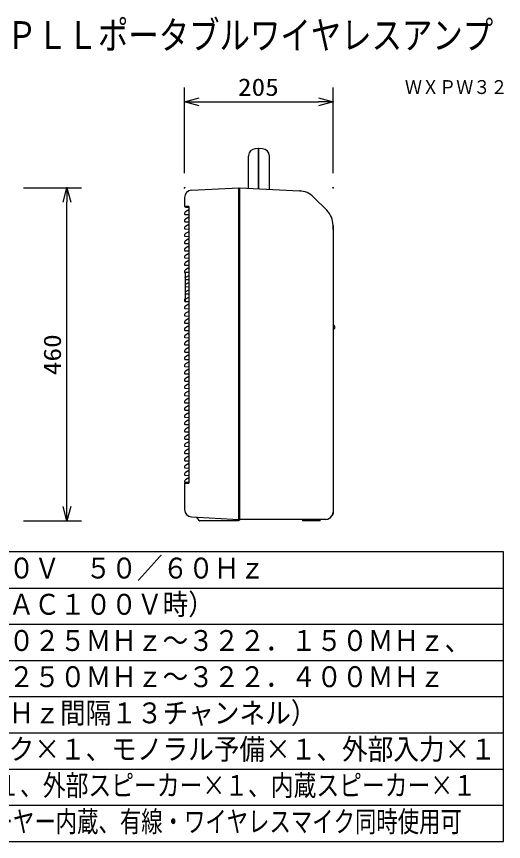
# Model space of a CAD drawing. Units: millimetres, scale not verified. Extents: x -63 to 62, y -57 to 57.
# Drawn here: x -4.9 to 62.3, y -56.5 to 57.4 of the extents above; entities that cross this region are included whole.
import ezdxf
from ezdxf.enums import TextEntityAlignment as Align

# ---------------------------------------------------------------- set-up
doc = ezdxf.new("R2010")
doc.units = ezdxf.units.MM
doc.header["$LTSCALE"] = 0.190277
doc.header["$PDMODE"] = 32
doc.header["$PDSIZE"] = 0.0951
for name, color, linetype in [('0-0_MOJI1', 2, 'Continuous'), ('0-1_TOUROKU', 1, 'Continuous'), ('0-2_GAIKEI', 1, 'Continuous'), ('0-3_WAKU', 7, 'Continuous')]:
    doc.layers.add(name, color=color, linetype=linetype)
doc.styles.add('ＭＳ ゴシック', font='')
doc.styles.get('ＭＳ ゴシック').set_extended_font_data('MS Gothic')

# ---------------------------------------------------------------- blocks, each defined once
blk = doc.blocks.new('_OPEN30')
at = {"layer": '0-3_WAKU'}
blk.add_line((0, 0), (-1, 0), dxfattribs=at)
blk.add_lwpolyline([(-1, 0.26795), (0, 0), (-1, -0.26795)], dxfattribs=at)

msp = doc.modelspace()

# ---------------------------------------------------------------- linework, layer by layer
at = {"layer": '0-2_GAIKEI', "color": 3}
for p, q in [((18.2798, 35.7633), (18.2798, 47.6174)), ((38.7798, 35.7633), (38.7798, 47.6174)), ((20.2798, 45.6174), (36.7798, 45.6174)), ((-3.9705, 33.7682), (4.0295, 33.7682)), ((2.0295, -10.2318), (2.0295, 31.7682)), ((-3.9705, -12.2318), (4.0295, -12.2318))]:
    msp.add_line(p, q, dxfattribs=at)
at = {"layer": '0-2_GAIKEI', "color": 7}
for p, q in [((28.4798, 39.1656), (28.0275, 39.1419)), ((29.0322, 39.1419), (28.5298, 39.1682)), ((28.5298, 33.6293), (28.5298, 39.1682)), ((27.0798, 33.7053), (27.0798, 38.143)), ((27.0837, 38.2308), (27.0823, 38.2136)), ((27.0824, 38.2148), (27.0837, 38.2307)), ((29.9798, 33.5533), (29.9798, 38.1433)), ((19.2275, 33.4196), (25.7798, 33.763)), ((25.8798, 33.6682), (25.7798, 33.6682)), ((25.8798, 33.7682), (34.122, 33.3363)), ((18.2798, 32.421), (18.2798, 31.1882)), ((36.0863, 32.4617), (37.9011, 30.6469)), ((38.7797, 28.5256), (38.7797, 28.5568)), ((38.7798, 28.5256), (38.7798, -11.0318)), ((18.2798, -7.0518), (18.2798, -10.6845)), ((19.2275, -11.6831), (25.7798, -12.0265)), ((20.2654, -12.2068), (19.986, -11.7229)), ((25.7798, -12.2318), (20.3087, -12.2318)), ((25.8798, -12.1318), (25.7798, -12.1318)), ((37.7798, -12.0318), (25.8798, -12.0318)), ((34.5693, -12.0318), (34.5773, -12.1844)), ((36.9324, -12.2318), (34.6273, -12.2318)), ((36.9823, -12.1844), (36.9903, -12.0318))]:
    msp.add_line(p, q, dxfattribs=at)
at = {"layer": '0-2_GAIKEI'}
for p, q in [((25.7798, -12.2318), (25.7798, 33.763)), ((25.8798, -12.1318), (25.8798, 33.7682)), ((18.847, 31.1682), (18.2998, 31.1682)), ((18.3798, 31.1682), (18.3798, 31.0875)), ((18.3991, 31.0675), (18.8521, 31.0517)), ((18.8521, 31.0682), (18.8522, 31.0682)), ((18.8522, 31.0682), (18.8522, -6.9318)), ((18.2798, 30.2527), (18.2798, 30.1165)), ((18.3281, 30.0665), (18.8521, 30.0482)), ((18.8521, 30.6952), (18.3801, 30.4255)), ((18.8521, 29.6952), (18.3806, 29.4258)), ((18.2798, 29.2522), (18.2798, 29.1165)), ((18.3281, 29.0665), (18.8521, 29.0482)), ((18.8521, 28.6952), (18.3806, 28.4258)), ((18.2798, 28.2522), (18.2798, 28.1165)), ((18.3281, 28.0665), (18.8521, 28.0482)), ((18.8521, 27.6952), (18.3806, 27.4258)), ((18.2798, 27.2522), (18.2798, 27.1165)), ((18.2798, 26.2522), (18.2798, 26.1165)), ((18.3281, 27.0665), (18.8521, 27.0482)), ((18.8521, 26.6952), (18.3806, 26.4258)), ((18.2798, 25.2522), (18.2798, 25.1165)), ((18.3281, 26.0665), (18.8521, 26.0482)), ((18.3281, 25.0665), (18.8521, 25.0482)), ((18.8521, 25.6952), (18.3806, 25.4258)), ((18.2798, 24.2522), (18.2798, 24.1165)), ((18.3281, 24.0665), (18.8521, 24.0482)), ((18.8521, 24.6952), (18.3806, 24.4258)), ((18.2798, 23.2522), (18.2798, 23.1165)), ((18.3281, 23.0665), (18.8521, 23.0482)), ((18.8521, 23.6952), (18.3806, 23.4258)), ((18.2798, 22.2522), (18.2798, 22.0695)), ((18.2798, 22.0695), (18.3468, 22.0689)), ((18.3468, 22.0689), (18.3468, 18.3675)), ((18.8521, 22.0507), (18.3468, 22.0683)), ((18.8521, 22.6952), (18.3806, 22.4258)), ((18.4516, 21.4258), (18.8521, 21.6541)), ((18.8521, 21.0507), (18.3989, 21.0665)), ((18.4516, 20.4258), (18.8521, 20.6541)), ((18.8521, 20.0507), (18.3989, 20.0665)), ((18.4516, 19.4258), (18.8521, 19.6541)), ((18.2798, 18.3669), (18.3468, 18.3675)), ((18.2798, 18.3669), (18.2798, 18.1165)), ((18.3499, 18.2522), (18.3499, 18.0658)), ((18.8521, 19.0507), (18.3989, 19.0665)), ((18.4516, 18.4258), (18.8521, 18.6541)), ((18.2798, 17.2522), (18.2798, 17.1165)), ((18.3281, 18.0665), (18.8521, 18.0482)), ((18.8521, 17.6952), (18.3806, 17.4258)), ((18.2798, 16.2522), (18.2798, 16.1165)), ((18.3281, 17.0665), (18.8521, 17.0482)), ((18.3281, 16.0665), (18.8521, 16.0482)), ((18.8521, 16.6952), (18.3806, 16.4258)), ((18.2798, 15.2522), (18.2798, 15.1165)), ((18.3281, 15.0665), (18.8521, 15.0482)), ((18.8521, 15.6952), (18.3806, 15.4258)), ((18.2798, 14.2522), (18.2798, 14.1165)), ((18.3281, 14.0665), (18.8521, 14.0482)), ((18.8521, 14.6952), (18.3806, 14.4258)), ((18.8521, 13.6952), (18.3806, 13.4258)), ((38.9298, 14.7182), (38.7798, 14.7182)), ((38.7798, 14.3026), (38.936, 14.3124)), ((39.0298, 14.4122), (39.0298, 14.6182)), ((18.2798, 13.2522), (18.2798, 13.1165)), ((18.3281, 13.0665), (18.8521, 13.0482)), ((18.8521, 12.6952), (18.3806, 12.4258)), ((18.2798, 12.2522), (18.2798, 12.1165)), ((18.3281, 12.0665), (18.8521, 12.0482)), ((18.8521, 11.6952), (18.3806, 11.4258)), ((18.2798, 11.2522), (18.2798, 11.1165)), ((18.3281, 11.0665), (18.8521, 11.0482)), ((18.8521, 10.6952), (18.3806, 10.4258)), ((18.2798, 10.2522), (18.2798, 10.1165)), ((18.2798, 9.2522), (18.2798, 9.1165)), ((18.3281, 10.0665), (18.8521, 10.0482)), ((18.8521, 9.6952), (18.3806, 9.4258)), ((18.2798, 8.2522), (18.2798, 8.1165)), ((18.3281, 9.0665), (18.8521, 9.0482)), ((18.3281, 8.0665), (18.8521, 8.0482)), ((18.8521, 8.6952), (18.3806, 8.4258)), ((18.2798, 7.2522), (18.2798, 7.1165)), ((18.3281, 7.0665), (18.8521, 7.0482)), ((18.8521, 7.6952), (18.3806, 7.4258)), ((18.2798, 6.2522), (18.2798, 6.1165)), ((18.3281, 6.0665), (18.8521, 6.0482)), ((18.8521, 6.6952), (18.3806, 6.4258)), ((18.2798, 5.2522), (18.2798, 5.1165)), ((18.3281, 5.0665), (18.8521, 5.0482)), ((18.8521, 5.6952), (18.3806, 5.4258)), ((18.8521, 4.6952), (18.3806, 4.4258)), ((18.2798, 4.2522), (18.2798, 4.1165)), ((18.3281, 4.0665), (18.8521, 4.0482)), ((18.8521, 3.6952), (18.3806, 3.4258)), ((18.2798, 3.2522), (18.2798, 3.1165)), ((18.3281, 3.0665), (18.8521, 3.0482)), ((18.8521, 2.6952), (18.3806, 2.4258)), ((18.2798, 2.2522), (18.2798, 2.1165)), ((18.2798, 1.2522), (18.2798, 1.1165)), ((18.3281, 2.0665), (18.8521, 2.0482)), ((18.8521, 1.6952), (18.3806, 1.4258)), ((18.2798, 0.2522), (18.2798, 0.1165)), ((18.3281, 1.0665), (18.8521, 1.0482)), ((18.3281, 0.0665), (18.8521, 0.0482)), ((18.8521, 0.6952), (18.3806, 0.4258)), ((18.2798, -0.7478), (18.2798, -0.8835)), ((18.3281, -0.9335), (18.8521, -0.9518)), ((18.8521, -0.3048), (18.3806, -0.5742)), ((18.2798, -1.7478), (18.2798, -1.8835)), ((18.3281, -1.9335), (18.8521, -1.9518)), ((18.8521, -1.3048), (18.3806, -1.5742)), ((18.2798, -2.7478), (18.2798, -2.8835)), ((18.3281, -2.9335), (18.8521, -2.9518)), ((18.8521, -2.3048), (18.3806, -2.5742)), ((18.8521, -3.3048), (18.3806, -3.5742)), ((18.2798, -3.7478), (18.2798, -3.8835)), ((18.3281, -3.9335), (18.8522, -3.9518)), ((18.8521, -4.3048), (18.3806, -4.5742)), ((18.2798, -4.7478), (18.2798, -4.8835)), ((18.3281, -4.9335), (18.8521, -4.9518)), ((18.8521, -5.3048), (18.3806, -5.5742)), ((18.2798, -5.7478), (18.2798, -5.8835)), ((18.2798, -6.7478), (18.2798, -6.8818)), ((18.3281, -5.9335), (18.8521, -5.9518)), ((18.8521, -6.3048), (18.3806, -6.5742)), ((18.2998, -7.0318), (18.8465, -7.0318)), ((18.8522, -6.9318), (18.3298, -6.9318)), ((18.3798, -6.9318), (18.3798, -7.0318))]:
    msp.add_line(p, q, dxfattribs=at)
at = {"layer": '0-2_GAIKEI', "color": 7}
for points in [[(28.4798, 33.632), (28.4798, 33.6701), (28.4798, 33.7082), (28.4798, 33.8694), (28.4798, 34.0306), (28.4798, 34.1917), (28.4798, 34.3529), (28.4798, 34.6752), (28.4798, 34.9976), (28.4798, 35.1588), (28.4798, 35.3199), (28.4798, 35.6423), (28.4798, 35.9646), (28.4798, 36.1258), (28.4798, 36.287), (28.4798, 36.4481), (28.4798, 36.6093), (28.4798, 36.9316), (28.4798, 37.254), (28.4798, 37.4152), (28.4798, 37.5763), (28.4798, 37.9292), (28.4798, 38.2822), (28.4798, 38.7239), (28.4798, 39.1656)], [(28.5298, 39.1182), (28.5173, 39.1182), (28.5048, 39.1182), (28.4923, 39.1182), (28.4798, 39.1182)], [(27.0823, 38.2136), (27.0808, 38.1849), (27.0799, 38.1562), (27.0799, 38.1496), (27.0798, 38.143)], [(34.2139, 33.33), (34.2101, 33.3303), (34.2062, 33.3307), (34.199, 33.3312), (34.1918, 33.3318), (34.1911, 33.3318), (34.1904, 33.3319)], [(34.2563, 33.3252), (34.2598, 33.325), (34.2633, 33.3247), (34.2848, 33.3231), (34.3063, 33.3209), (34.307, 33.3208), (34.3078, 33.3207)], [(38.7798, 27.9801), (38.7794, 28.0295), (38.779, 28.0788), (38.7783, 28.1327), (38.7776, 28.1865), (38.7773, 28.2398), (38.7773, 28.2931), (38.7776, 28.3476), (38.7782, 28.4022), (38.7786, 28.4334), (38.779, 28.4646), (38.7794, 28.4951), (38.7797, 28.5256)], [(38.7621, -11.2192), (38.7466, -11.2846), (38.7281, -11.3491), (38.7182, -11.3776), (38.7072, -11.4058), (38.698, -11.4279), (38.6883, -11.4498), (38.6816, -11.4641), (38.6746, -11.4782), (38.672, -11.4834), (38.6694, -11.4885)], [(38.7798, -11.0416), (38.7798, -11.0485), (38.7798, -11.0555), (38.7798, -11.0979), (38.7798, -11.1404), (38.7798, -11.1646), (38.7798, -11.1889), (38.7798, -11.1935), (38.7798, -11.1982)], [(37.9322, -12.0201), (37.9477, -12.0175), (37.9632, -12.0148), (37.9795, -12.0116), (37.9958, -12.0082), (38.0085, -12.0053), (38.0211, -12.0022), (38.0292, -12.0002), (38.0373, -11.9981), (38.0402, -11.9973), (38.043, -11.9965)]]:
    msp.add_lwpolyline(points, dxfattribs=at)
at = {"layer": '0-2_GAIKEI'}
for points in [[(18.847, 31.1682), (18.8473, 31.1649), (18.8475, 31.1617), (18.8489, 31.1464), (18.8503, 31.1313), (18.8514, 31.1127), (18.8519, 31.0939), (18.8521, 31.0811), (18.8522, 31.0682)], [(18.3688, 21.3356), (18.3649, 21.3264), (18.3613, 21.317), (18.3582, 21.3075), (18.3556, 21.2977), (18.3532, 21.2867), (18.3515, 21.2756), (18.3505, 21.2639), (18.3499, 21.2522)], [(18.3499, 21.1165), (18.3515, 21.1066), (18.3542, 21.0971), (18.3575, 21.0907), (18.3617, 21.0849), (18.3652, 21.0813), (18.3688, 21.0779)], [(18.3688, 21.3356), (18.3743, 21.3463), (18.3802, 21.3568), (18.3868, 21.367), (18.3942, 21.3767), (18.4051, 21.3892), (18.4169, 21.4008), (18.4301, 21.4117), (18.4442, 21.4214), (18.4479, 21.4236), (18.4516, 21.4258)], [(18.3688, 21.0779), (18.3701, 21.0769), (18.3713, 21.076), (18.3726, 21.0751), (18.3739, 21.0742), (18.3776, 21.0721), (18.3813, 21.0704), (18.3853, 21.0689), (18.3895, 21.0678), (18.3918, 21.0673), (18.3941, 21.0669), (18.3965, 21.0667), (18.3989, 21.0665)], [(18.3688, 20.3356), (18.3649, 20.3264), (18.3613, 20.317), (18.3582, 20.3075), (18.3556, 20.2977), (18.3532, 20.2867), (18.3515, 20.2756), (18.3505, 20.2639), (18.3499, 20.2522)], [(18.3499, 20.1165), (18.3515, 20.1066), (18.3542, 20.0971), (18.3575, 20.0907), (18.3617, 20.0849), (18.3652, 20.0813), (18.3688, 20.0779)], [(18.3688, 20.3356), (18.3743, 20.3463), (18.3802, 20.3568), (18.3868, 20.367), (18.3942, 20.3767), (18.4051, 20.3892), (18.4169, 20.4008), (18.4301, 20.4117), (18.4442, 20.4214), (18.4479, 20.4236), (18.4516, 20.4258)], [(18.3688, 20.0779), (18.3701, 20.0769), (18.3713, 20.076), (18.3726, 20.0751), (18.3739, 20.0742), (18.3776, 20.0721), (18.3813, 20.0704), (18.3853, 20.0689), (18.3895, 20.0678), (18.3918, 20.0673), (18.3941, 20.0669), (18.3965, 20.0667), (18.3989, 20.0665)], [(18.3688, 19.3356), (18.3743, 19.3463), (18.3802, 19.3568), (18.3868, 19.367), (18.3942, 19.3767), (18.4051, 19.3892), (18.4169, 19.4008), (18.4301, 19.4117), (18.4442, 19.4214), (18.4479, 19.4236), (18.4516, 19.4258)], [(18.3688, 19.3356), (18.3649, 19.3264), (18.3613, 19.317), (18.3582, 19.3075), (18.3556, 19.2977), (18.3532, 19.2867), (18.3515, 19.2756), (18.3505, 19.2639), (18.3499, 19.2522)], [(18.3499, 19.1165), (18.3515, 19.1066), (18.3542, 19.0971), (18.3575, 19.0907), (18.3617, 19.0849), (18.3652, 19.0813), (18.3688, 19.0779)], [(18.3688, 18.3356), (18.3649, 18.3264), (18.3613, 18.317), (18.3582, 18.3075), (18.3556, 18.2977), (18.3532, 18.2867), (18.3515, 18.2756), (18.3505, 18.2639), (18.3499, 18.2522)], [(18.3688, 19.0779), (18.3701, 19.0769), (18.3713, 19.076), (18.3726, 19.0751), (18.3739, 19.0742), (18.3776, 19.0721), (18.3813, 19.0704), (18.3853, 19.0689), (18.3895, 19.0678), (18.3918, 19.0673), (18.3941, 19.0669), (18.3965, 19.0667), (18.3989, 19.0665)], [(18.3688, 18.3356), (18.3743, 18.3463), (18.3802, 18.3568), (18.3868, 18.367), (18.3942, 18.3767), (18.4051, 18.3892), (18.4169, 18.4008), (18.4301, 18.4117), (18.4442, 18.4214), (18.4479, 18.4236), (18.4516, 18.4258)], [(18.8522, -6.9318), (18.8519, -6.9515), (18.8515, -6.9713), (18.8508, -6.989), (18.8495, -7.0064), (18.848, -7.019), (18.8465, -7.0318)]]:
    msp.add_lwpolyline(points, dxfattribs=at)
at = {"layer": '0-2_GAIKEI', "color": 7}
for centre, radius, start, end in [((28.0798, 38.1433), 1, 93, 175.08051), ((28.9798, 38.1433), 1, 0, 87), ((19.2798, 32.421), 1, 93, 179.95608), ((33.965, 30.3404), 3, 45, 87), ((35.7798, 28.5256), 3, 0.59708, 45), ((19.2798, -10.6845), 1, 180.06448, 267), ((37.7798, -11.0318), 1, 270, 0), ((38.7598, -11.1982), 0.02, 277.20175, 0), ((20.3087, -12.1818), 0.05, 210, 270), ((34.6273, -12.1818), 0.05, 183, 270), ((36.9324, -12.1818), 0.05, 270, 357)]:
    msp.add_arc(centre, radius, start, end, dxfattribs=at)
at = {"layer": '0-2_GAIKEI'}
for centre, radius, start, end in [((18.2998, 31.1882), 0.02, 180, 270), ((18.3998, 31.0875), 0.02, 180, 268), ((18.4788, 30.2527), 0.199, 119.74488, 180), ((18.3298, 30.1165), 0.05, 180, 268), ((18.4798, 29.2522), 0.2, 119.74488, 180), ((18.3298, 29.1165), 0.05, 180, 268), ((18.4798, 28.2522), 0.2, 119.74488, 180), ((18.3298, 28.1165), 0.05, 180, 268), ((18.4798, 27.2522), 0.2, 119.74488, 180), ((18.3298, 27.1165), 0.05, 180, 268), ((18.4798, 26.2522), 0.2, 119.74488, 180), ((18.3298, 26.1165), 0.05, 180, 268), ((18.4798, 25.2522), 0.2, 119.74488, 180), ((18.3298, 25.1165), 0.05, 180, 268), ((18.4798, 24.2522), 0.2, 119.74488, 180), ((18.3298, 24.1165), 0.05, 180, 268), ((18.4798, 23.2522), 0.2, 119.74488, 180), ((18.3298, 23.1165), 0.05, 180, 268), ((18.4798, 22.2522), 0.2, 119.74488, 180), ((18.3298, 18.1165), 0.05, 180, 268), ((18.4798, 17.2522), 0.2, 119.74488, 180), ((18.3298, 17.1165), 0.05, 180, 268), ((18.4798, 16.2522), 0.2, 119.74488, 180), ((18.3298, 16.1165), 0.05, 180, 268), ((18.4798, 15.2522), 0.2, 119.74488, 180), ((18.3298, 15.1165), 0.05, 180, 268), ((18.4798, 14.2522), 0.2, 119.74488, 180), ((18.3298, 14.1165), 0.05, 180, 268), ((38.9298, 14.6182), 0.1, 0, 90), ((38.9298, 14.4122), 0.1, 273.5694, 0), ((18.4798, 13.2522), 0.2, 119.74488, 180), ((18.3298, 13.1165), 0.05, 180, 268), ((18.4798, 12.2522), 0.2, 119.74488, 180), ((18.3298, 12.1165), 0.05, 180, 268), ((18.4798, 11.2522), 0.2, 119.74488, 180), ((18.3298, 11.1165), 0.05, 180, 268), ((18.4798, 10.2522), 0.2, 119.74488, 180), ((18.3298, 10.1165), 0.05, 180, 268), ((18.4798, 9.2522), 0.2, 119.74488, 180), ((18.3298, 9.1165), 0.05, 180, 268), ((18.4798, 8.2522), 0.2, 119.74488, 180), ((18.3298, 8.1165), 0.05, 180, 268), ((18.4798, 7.2522), 0.2, 119.74488, 180), ((18.3298, 7.1165), 0.05, 180, 268), ((18.4798, 6.2522), 0.2, 119.74488, 180), ((18.3298, 6.1165), 0.05, 180, 268), ((18.4798, 5.2522), 0.2, 119.74488, 180), ((18.3298, 5.1165), 0.05, 180, 268), ((18.4798, 4.2522), 0.2, 119.74488, 180), ((18.3298, 4.1165), 0.05, 180, 268), ((18.4798, 3.2522), 0.2, 119.74488, 180), ((18.3298, 3.1165), 0.05, 180, 268), ((18.4798, 2.2522), 0.2, 119.74488, 180), ((18.3298, 2.1165), 0.05, 180, 268), ((18.4798, 1.2522), 0.2, 119.74488, 180), ((18.3298, 1.1165), 0.05, 180, 268), ((18.4798, 0.2522), 0.2, 119.74488, 180), ((18.3298, 0.1165), 0.05, 180, 268), ((18.4798, -0.7478), 0.2, 119.74488, 180), ((18.3298, -0.8835), 0.05, 180, 268), ((18.4798, -1.7478), 0.2, 119.74488, 180), ((18.3298, -1.8835), 0.05, 180, 268), ((18.4798, -2.7478), 0.2, 119.74488, 180), ((18.3298, -2.8835), 0.05, 180, 268), ((18.4798, -3.7478), 0.2, 119.74488, 180), ((18.3298, -3.8835), 0.05, 180, 268), ((18.4798, -4.7478), 0.2, 119.74488, 180), ((18.3298, -4.8835), 0.05, 180, 268), ((18.4798, -5.7478), 0.2, 119.74488, 180), ((18.3298, -5.8835), 0.05, 180, 268), ((18.4798, -6.7478), 0.2, 119.74488, 180), ((18.3298, -6.8818), 0.05, 180, 270), ((18.2998, -7.0518), 0.02, 90, 180)]:
    msp.add_arc(centre, radius, start, end, dxfattribs=at)
at = {"layer": '0-3_WAKU', "color": 4}
for p, q in [((62.3043, -16.5086), (-62.6956, -16.5086)), ((62.3043, -56.5086), (62.3043, -16.5086)), ((-62.6956, -56.5086), (62.3043, -56.5086))]:
    msp.add_line(p, q, dxfattribs=at)
at = {"layer": '0-3_WAKU', "color": 1}
for p, q in [((-62.6956, -21.5086), (62.3043, -21.5086)), ((-62.6956, -26.5086), (62.3043, -26.5086)), ((-62.6956, -31.5086), (62.3043, -31.5086)), ((-62.6956, -36.5086), (62.3043, -36.5086)), ((-62.6956, -41.5086), (62.3043, -41.5086)), ((-62.6956, -46.5086), (62.3043, -46.5086)), ((-62.6956, -51.5086), (62.3043, -51.5086))]:
    msp.add_line(p, q, dxfattribs=at)
at = {"layer": '0-3_WAKU'}
for p in [(38.7798, 45.6174), (2.0295, 33.7682), (18.2798, 33.7633), (38.7798, 33.7633)]:
    msp.add_point(p, dxfattribs=at)

# ---------------------------------------------------------------- block references
at = {"layer": '0-2_GAIKEI', "xscale": 2, "yscale": 2}
for p, rotation in [((18.2798, 45.6174), 180), ((2.0295, 33.7682), 90), ((2.0295, -12.2318), 270)]:
    msp.add_blockref('_OPEN30', p, dxfattribs=dict(at, rotation=rotation))
msp.add_blockref('_OPEN30', (38.7798, 45.6174), dxfattribs=at)

# ---------------------------------------------------------------- texts
at = {"layer": '0-0_MOJI1', "style": 'ＭＳ ゴシック'}
for s, height, width, p in [('３００ＭＨｚ帯ＰＬＬポータブルワイヤレスアンプ', 3.849, 0.8, (-35.6956, 51.7512)), ('ＡＣ１００Ｖ\u3000５０／６０Ｈｚ', 2.886, 0.9, (-20.1956, -21.0637)), ('２５Ｗ（ＡＣ１００Ｖ時）', 2.886, 0.9, (-20.1956, -26.0637)), ('３２２．０２５ＭＨｚ～３２２．１５０ＭＨｚ、', 2.886, 0.9, (-20.1956, -31.0637)), ('３２２．２５０ＭＨｚ～３２２．４００ＭＨｚ', 2.886, 0.9, (-20.1956, -36.0637)), ('（２５ｋＨｚ間隔１３チャンネル）', 2.886, 0.9, (-20.1956, -41.0637)), ('有線マイク×１、モノラル予備×１、外部入力×１', 2.886, 0.9, (-20.1956, -46.0637)), ('ライン×１、外部スピーカー×１、内蔵スピーカー×１', 2.886, 0.8, (-20.1956, -51.0637)), ('ＣＤプレーヤー内蔵、有線・ワイヤレスマイク同時使用可', 2.886, 0.75, (-20.1956, -56.0637))]:
    msp.add_text(s, height=height, dxfattribs=dict(at, width=width)).set_placement(p, align=Align.BOTTOM_LEFT)
at = {"layer": '0-1_TOUROKU', "style": 'ＭＳ ゴシック', "width": 0.9}
msp.add_text('ＷＸＰＷ３２', height=1.924, dxfattribs=at).set_placement((48.7043, 46.1213), align=Align.BOTTOM_LEFT)
at = {"layer": '0-2_GAIKEI', "color": 3, "style": 'ＭＳ ゴシック', "width": 1.15}
msp.add_text('205', height=2.405, dxfattribs=at).set_placement((25.6427, 45.727), align=Align.BOTTOM_LEFT)
msp.add_text('460', height=2.405, rotation=90, dxfattribs=at).set_placement((1.92, 7.8811), align=Align.BOTTOM_LEFT)

doc.saveas('drawing.dxf')
